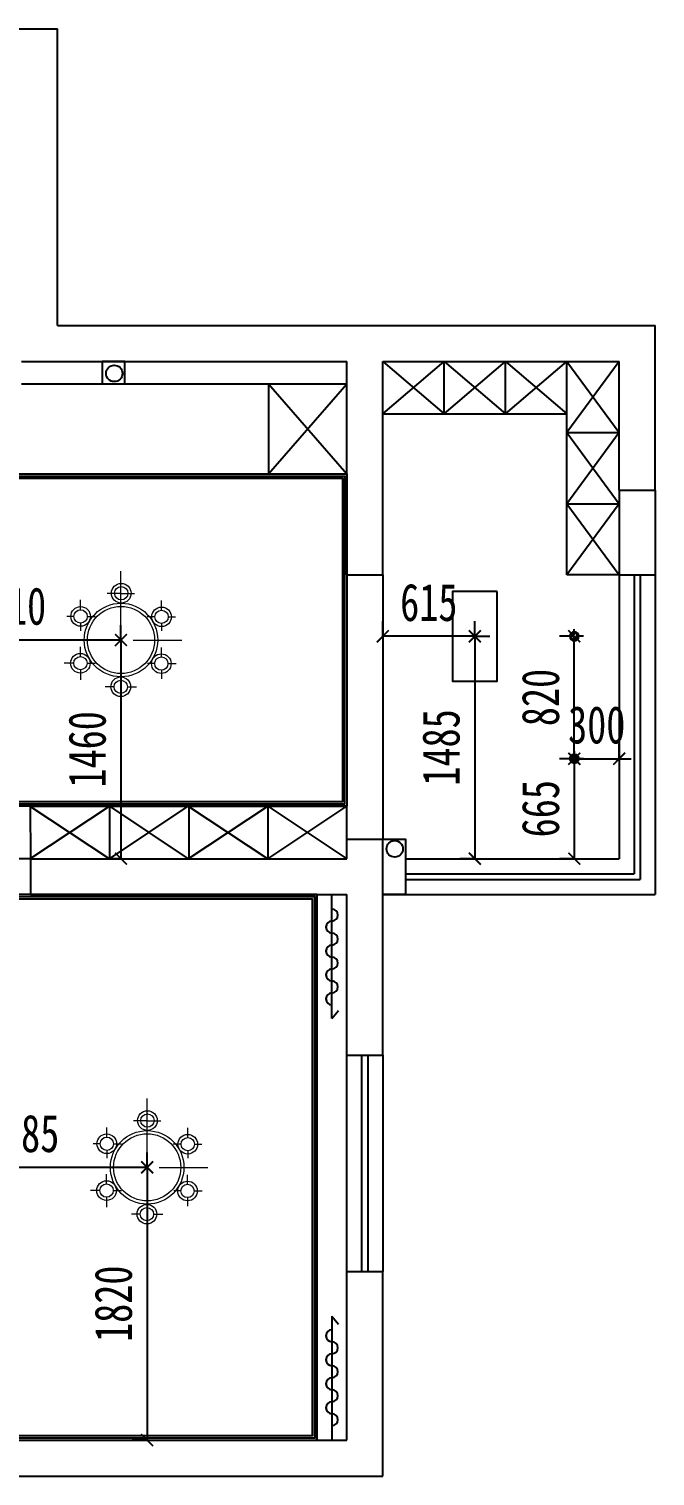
# Model space of a CAD drawing. Header units: millimetres. Extents: x -2231407 to 1513712, y -2704583 to 257.
# Drawn here: x 734435 to 738620, y -1351798 to -1342136 of the extents above; entities that cross this region are included whole.
import ezdxf

# ---------------------------------------------------------------- set-up
doc = ezdxf.new("R2010")
doc.units = ezdxf.units.MM
doc.layers.add('IBS-Refe', color=50, linetype='Continuous')
doc.layers.add('填充总', color=251, linetype='Continuous', lineweight=5)
doc.layers.add('家具外线总', color=9, linetype='Continuous', lineweight=18)
doc.styles.add('说明文字', font='', dxfattribs={"width": 0.75})
doc.styles.get('说明文字').set_extended_font_data('SimSun')
doc.dimstyles.new('1--100', dxfattribs={"dimscale": 100, "dimtxt": 2.5, "dimasz": 0.8, "dimexe": 1, "dimexo": 0.1, "dimgap": 1, "dimtad": 3, "dimdec": 4, "dimrnd": 5, "dimzin": 0, "dimdsep": 46, "dimtxsty": '说明文字', "dimblk": 'ARCHTICK', "dimcen": 0.13, "dimazin": 0, "dimtfac": 1, "dimtdec": 4, "dimtix": 1, "dimtmove": 2, "dimatfit": 3, "dimldrblk": '0定义箭头', "dimfxl": 5, "dimfxlon": 1, "dimtvp": 1, "dimtolj": 1, "dimtzin": 0, "dimarcsym": 0})

# ---------------------------------------------------------------- blocks, each defined once
blk = doc.blocks.new('A$C147C2E2F')
at = {"layer": '填充总'}
for p, q in [((459.8, 570.1), (459.8, 944.2)), ((459.8, 791), (365.9, 791)), ((459.8, 791), (552.9, 791)), ((184.5, 680.1), (184.5, 746.8)), ((736.6, 677.2), (736.6, 743.4)), ((139.3, 634.8), (90.4, 634.8)), ((229.8, 634.8), (284.2, 634.8)), ((691.4, 632), (638, 632)), ((781.9, 632), (831.8, 632)), ((184.5, 589.6), (184.5, 536.1)), ((736.6, 586.7), (736.6, 536.1)), ((372.7, 474), (0, 474)), ((182.9, 361.3), (182.9, 427.3)), ((542.7, 474), (873.7, 474)), ((735, 358.5), (735, 423.9)), ((137.6, 316.1), (73.4, 316.1)), ((228.1, 316.1), (284.2, 316.1)), ((459.8, 379.7), (459.8, 0)), ((689.7, 313.2), (641.4, 313.2)), ((780.2, 313.2), (835.2, 313.2)), ((182.9, 270.8), (182.9, 203)), ((735, 268), (735, 209.8)), ((412.8, 155.3), (352.3, 155.3)), ((503.4, 155.3), (566.5, 155.3))]:
    blk.add_line(p, q, dxfattribs=at)
for centre, radius in [((461.4, 792.8), 45.3), ((459.8, 474), 228.9), ((184.5, 634.8), 45.3), ((736.6, 632), 45.3), ((182.9, 316.1), 45.3), ((735, 313.2), 45.3), ((458.1, 155.3), 45.3)]:
    blk.add_circle(centre, radius, dxfattribs=at)
at = {"layer": '家具外线总'}
for centre, radius in [((461.4, 792.8), 66.9), ((184.5, 634.8), 66.9), ((459.8, 474), 250.6), ((736.6, 632), 66.9), ((182.9, 316.1), 66.9), ((735, 313.2), 66.9), ((458.1, 155.3), 66.9)]:
    blk.add_circle(centre, radius, dxfattribs=at)
blk = doc.blocks.new('_ArchTick')
at = {"color": 0, "linetype": 'ByBlock', "const_width": 0.15}
blk.add_lwpolyline([(-0.5, -0.5), (0.5, 0.5)], dxfattribs=at)
blk = doc.blocks.new('*D515')
at = {"color": 1, "lineweight": -2, "ltscale": 3}
for p, q in [((733540.3, -1349736.9), (733540.3, -1349636.9)), ((735225.3, -1349736.9), (735225.3, -1349636.9)), ((735225.3, -1349736.9), (733540.3, -1349736.9))]:
    blk.add_line(p, q, dxfattribs=at)
at = {"layer": 'Defpoints', "color": 0, "ltscale": 3}
for p in [(733540.3, -1349736.9), (733540.3, -1349736.9), (735225.3, -1349736.9)]:
    blk.add_point(p, dxfattribs=at)
at = {"color": 1, "lineweight": -2, "ltscale": 3, "xscale": 80, "yscale": 80, "zscale": 80, "rotation": 180}
blk.add_blockref('_ArchTick', (733540.3, -1349736.9), dxfattribs=at)
at = {"color": 1, "lineweight": -2, "ltscale": 3, "xscale": 80, "yscale": 80, "zscale": 80}
blk.add_blockref('_ArchTick', (735225.3, -1349736.9), dxfattribs=at)
at = {"color": 2, "ltscale": 3, "insert": (734382.8, -1349511.9), "char_height": 250, "attachment_point": 5, "style": '说明文字'}
blk.add_mtext('\\A1;1685', dxfattribs=at)
blk = doc.blocks.new('0定义箭头')
at = {"layer": 'IBS-Refe', "color": 3}
for p, q in [((-1.44, 1.15), (-1.09, 1.44)), ((-1.09, 1.44), (0, 0)), ((-0.37, 0), (-2.13, 0)), ((-1.44, 1.15), (-0.37, 0)), ((-1.44, -1.15), (-0.37, 0)), ((-1.09, -1.44), (0, 0)), ((-1.44, -1.15), (-1.09, -1.44))]:
    blk.add_line(p, q, dxfattribs=at)
for points in [[(-1.44, 1.15), (-1.09, 1.44), (-0.37, 0), (0, 0)], [(-1.44, -1.15), (-1.09, -1.44), (-0.37, 0), (0, 0)]]:
    blk.add_solid(points, dxfattribs=at)
blk = doc.blocks.new('*D516')
at = {"color": 1, "lineweight": -2, "ltscale": 3}
for p, q in [((735225.3, -1349736.9), (735125.3, -1349736.9)), ((735225.3, -1349736.9), (735225.3, -1351557.9)), ((735225.3, -1351557.9), (735125.3, -1351557.9))]:
    blk.add_line(p, q, dxfattribs=at)
at = {"layer": 'Defpoints', "color": 0, "ltscale": 3}
for p in [(735225.3, -1349736.9), (735225.3, -1351557.9), (735225.3, -1351557.9)]:
    blk.add_point(p, dxfattribs=at)
at = {"color": 1, "lineweight": -2, "ltscale": 3, "xscale": 80, "yscale": 80, "zscale": 80}
for p, rotation in [((735225.3, -1349736.9), 90), ((735225.3, -1351557.9), 270)]:
    blk.add_blockref('_ArchTick', p, dxfattribs=dict(at, rotation=rotation))
at = {"color": 2, "ltscale": 3, "insert": (735000.3, -1350647.4), "char_height": 250, "attachment_point": 5, "rotation": 90, "style": '说明文字'}
blk.add_mtext('\\A1;1820', dxfattribs=at)
blk = doc.blocks.new('*D517')
at = {"color": 1, "lineweight": -2, "ltscale": 3}
for p, q in [((733540.3, -1346215.9), (733540.3, -1346115.9)), ((735050.3, -1346215.9), (735050.3, -1346115.9)), ((735050.3, -1346215.9), (733540.3, -1346215.9))]:
    blk.add_line(p, q, dxfattribs=at)
at = {"layer": 'Defpoints', "color": 0, "ltscale": 3}
for p in [(733540.3, -1346215.9), (733540.3, -1346215.9), (735050.3, -1346215.9)]:
    blk.add_point(p, dxfattribs=at)
at = {"color": 1, "lineweight": -2, "ltscale": 3, "xscale": 80, "yscale": 80, "zscale": 80, "rotation": 180}
blk.add_blockref('_ArchTick', (733540.3, -1346215.9), dxfattribs=at)
at = {"color": 1, "lineweight": -2, "ltscale": 3, "xscale": 80, "yscale": 80, "zscale": 80}
blk.add_blockref('_ArchTick', (735050.3, -1346215.9), dxfattribs=at)
at = {"color": 2, "ltscale": 3, "insert": (734295.3, -1345990.9), "char_height": 250, "attachment_point": 5, "style": '说明文字'}
blk.add_mtext('\\A1;1510', dxfattribs=at)
blk = doc.blocks.new('*D518')
at = {"color": 1, "lineweight": -2, "ltscale": 3}
for p, q in [((735050.3, -1346215.9), (734950.3, -1346215.9)), ((735050.3, -1346215.9), (735050.3, -1347675.9)), ((735050.3, -1347675.9), (734950.3, -1347675.9))]:
    blk.add_line(p, q, dxfattribs=at)
at = {"layer": 'Defpoints', "color": 0, "ltscale": 3}
for p in [(735050.3, -1346215.9), (735050.3, -1347675.9), (735050.3, -1347675.9)]:
    blk.add_point(p, dxfattribs=at)
at = {"color": 1, "lineweight": -2, "ltscale": 3, "xscale": 80, "yscale": 80, "zscale": 80}
for p, rotation in [((735050.3, -1346215.9), 90), ((735050.3, -1347675.9), 270)]:
    blk.add_blockref('_ArchTick', p, dxfattribs=dict(at, rotation=rotation))
at = {"color": 2, "ltscale": 3, "insert": (734825.3, -1346945.9), "char_height": 250, "attachment_point": 5, "rotation": 90, "style": '说明文字'}
blk.add_mtext('\\A1;1460', dxfattribs=at)
blk = doc.blocks.new('吸顶灯')
at = {"color": 54}
for p, q in [((-2231433, 4041040), (-2231557, 4041040)), ((-2231407, 4041173), (-2231407, 4041066)), ((-2231245, 4041040), (-2231380, 4041040)), ((-2231407, 4041013), (-2231407, 4040914))]:
    blk.add_line(p, q, dxfattribs=at)
for radius in [82.1, 57.5]:
    blk.add_circle((-2231407, 4041040), radius, dxfattribs=at)
blk = doc.blocks.new('*D574')
at = {"color": 1, "lineweight": -2, "ltscale": 3}
for p, q in [((736800.3, -1346190.9), (736800.3, -1346090.9)), ((737415.3, -1346190.9), (737415.3, -1346090.9)), ((737415.3, -1346190.9), (736800.3, -1346190.9))]:
    blk.add_line(p, q, dxfattribs=at)
at = {"layer": 'Defpoints', "color": 0, "ltscale": 3}
for p in [(736800.3, -1346190.9), (736800.3, -1346190.9), (737415.3, -1346190.9)]:
    blk.add_point(p, dxfattribs=at)
at = {"color": 1, "lineweight": -2, "ltscale": 3, "xscale": 80, "yscale": 80, "zscale": 80, "rotation": 180}
blk.add_blockref('_ArchTick', (736800.3, -1346190.9), dxfattribs=at)
at = {"color": 1, "lineweight": -2, "ltscale": 3, "xscale": 80, "yscale": 80, "zscale": 80}
blk.add_blockref('_ArchTick', (737415.3, -1346190.9), dxfattribs=at)
at = {"color": 2, "ltscale": 3, "insert": (737107.8, -1345965.9), "char_height": 250, "attachment_point": 5, "style": '说明文字'}
blk.add_mtext('\\A1;615', dxfattribs=at)
blk = doc.blocks.new('*D575')
at = {"color": 1, "lineweight": -2, "ltscale": 3}
for p, q in [((737415.3, -1346190.9), (737515.3, -1346190.9)), ((737415.3, -1346190.9), (737415.3, -1347675.9)), ((737415.3, -1347675.9), (737315.3, -1347675.9))]:
    blk.add_line(p, q, dxfattribs=at)
at = {"layer": 'Defpoints', "color": 0, "ltscale": 3}
for p in [(737415.3, -1346190.9), (737415.3, -1347675.9), (737415.3, -1347675.9)]:
    blk.add_point(p, dxfattribs=at)
at = {"color": 1, "lineweight": -2, "ltscale": 3, "xscale": 80, "yscale": 80, "zscale": 80}
for p, rotation in [((737415.3, -1346190.9), 90), ((737415.3, -1347675.9), 270)]:
    blk.add_blockref('_ArchTick', p, dxfattribs=dict(at, rotation=rotation))
at = {"color": 2, "ltscale": 3, "insert": (737190.3, -1346933.4), "char_height": 250, "attachment_point": 5, "rotation": 90, "style": '说明文字'}
blk.add_mtext('\\A1;1485', dxfattribs=at)
blk = doc.blocks.new('*D576')
at = {"color": 1, "lineweight": -2, "ltscale": 3}
for p, q in [((738080.3, -1346190.9), (737980.3, -1346190.9)), ((738080.3, -1347008.7), (738080.3, -1346190.9)), ((738080.3, -1347008.7), (737980.3, -1347008.7))]:
    blk.add_line(p, q, dxfattribs=at)
at = {"layer": 'Defpoints', "color": 0, "ltscale": 3}
for p in [(738080.3, -1346190.9), (738080.3, -1346190.9), (738080.3, -1347008.7)]:
    blk.add_point(p, dxfattribs=at)
at = {"color": 1, "lineweight": -2, "ltscale": 3, "xscale": 80, "yscale": 80, "zscale": 80}
for p, rotation in [((738080.3, -1346190.9), 90), ((738080.3, -1347008.7), 270)]:
    blk.add_blockref('_ArchTick', p, dxfattribs=dict(at, rotation=rotation))
at = {"color": 2, "ltscale": 3, "insert": (737855.3, -1346599.8), "char_height": 250, "attachment_point": 5, "rotation": 90, "style": '说明文字'}
blk.add_mtext('\\A1;820', dxfattribs=at)
blk = doc.blocks.new('*D577')
at = {"color": 1, "lineweight": -2, "ltscale": 3}
for p, q in [((738080.3, -1347008.7), (737980.3, -1347008.7)), ((738080.3, -1347008.7), (738080.3, -1347675.9)), ((738080.3, -1347675.9), (737980.3, -1347675.9))]:
    blk.add_line(p, q, dxfattribs=at)
at = {"layer": 'Defpoints', "color": 0, "ltscale": 3}
for p in [(738080.3, -1347008.7), (738080.3, -1347675.9), (738080.3, -1347675.9)]:
    blk.add_point(p, dxfattribs=at)
at = {"color": 1, "lineweight": -2, "ltscale": 3, "xscale": 80, "yscale": 80, "zscale": 80}
for p, rotation in [((738080.3, -1347008.7), 90), ((738080.3, -1347675.9), 270)]:
    blk.add_blockref('_ArchTick', p, dxfattribs=dict(at, rotation=rotation))
at = {"color": 2, "ltscale": 3, "insert": (737855.3, -1347342.3), "char_height": 250, "attachment_point": 5, "rotation": 90, "style": '说明文字'}
blk.add_mtext('\\A1;665', dxfattribs=at)
blk = doc.blocks.new('*D578')
at = {"color": 1, "lineweight": -2, "ltscale": 3}
for p, q in [((738080.3, -1347008.7), (738080.3, -1346908.7)), ((738380.3, -1347008.7), (738380.3, -1346908.7)), ((738080.3, -1347008.7), (738000.3, -1347008.7)), ((738080.3, -1347008.7), (738380.3, -1347008.7)), ((738380.3, -1347008.7), (738460.3, -1347008.7))]:
    blk.add_line(p, q, dxfattribs=at)
at = {"layer": 'Defpoints', "color": 0, "ltscale": 3}
for p in [(738080.3, -1347008.7), (738380.3, -1347008.7), (738380.3, -1347008.7)]:
    blk.add_point(p, dxfattribs=at)
at = {"color": 1, "lineweight": -2, "ltscale": 3, "xscale": 80, "yscale": 80, "zscale": 80}
blk.add_blockref('_ArchTick', (738080.3, -1347008.7), dxfattribs=at)
at = {"color": 1, "lineweight": -2, "ltscale": 3, "xscale": 80, "yscale": 80, "zscale": 80, "rotation": 180}
blk.add_blockref('_ArchTick', (738380.3, -1347008.7), dxfattribs=at)
at = {"color": 2, "ltscale": 3, "insert": (738230.3, -1346783.7), "char_height": 250, "attachment_point": 5, "style": '说明文字'}
blk.add_mtext('\\A1;300', dxfattribs=at)

msp = doc.modelspace()

# ---------------------------------------------------------------- linework, layer by layer
at = {"ltscale": 3}
for p, q in [((728535.32054, -1342135.94222), (734625.32054, -1342135.94222)), ((734625.32054, -1344115.94222), (734625.32054, -1342135.94222)), ((734625.32054, -1344115.94222), (738620.32054, -1344115.94222)), ((738620.32054, -1345215.94222), (738620.32054, -1344115.94222)), ((734385.32054, -1344355.94222), (736560.32054, -1344355.94222)), ((736560.32054, -1345780.94222), (736560.32054, -1344355.94222)), ((736800.32054, -1345780.94222), (736800.32054, -1344355.94222)), ((736800.32054, -1344355.94222), (738380.32054, -1344355.94222)), ((738380.32054, -1345215.94222), (738380.32054, -1344355.94222)), ((738380.32054, -1345215.94222), (738620.32054, -1345215.94222)), ((736560.32054, -1345780.94222), (736800.32054, -1345780.94222)), ((736560.32054, -1347545.94222), (736800.32054, -1347545.94222)), ((736560.32054, -1347675.94222), (736560.32054, -1347545.94222)), ((736800.32054, -1348987.94222), (736800.32054, -1347545.94222)), ((734445.32054, -1347675.94222), (736560.32054, -1347675.94222)), ((734445.32054, -1347675.94222), (734445.32054, -1347915.94222)), ((734445.32054, -1347915.94222), (736560.32054, -1347915.94222)), ((736560.32054, -1348987.94222), (736560.32054, -1347915.94222)), ((736560.32054, -1348987.94222), (736800.32054, -1348987.94222)), ((736560.32054, -1350432.94222), (736800.32054, -1350432.94222)), ((736560.32054, -1351557.94222), (736560.32054, -1350432.94222)), ((736800.32054, -1351797.94222), (736800.32054, -1350432.94222)), ((733540.32054, -1351557.94222), (736560.32054, -1351557.94222)), ((733300.32054, -1351797.94222), (736800.32054, -1351797.94222))]:
    msp.add_line(p, q, dxfattribs=at)
at = {"color": 8}
for p, q in [((737210.32054, -1344705.94222), (737210.32054, -1344355.94222)), ((737620.32054, -1344705.94222), (737620.32054, -1344355.94222)), ((736035.32054, -1345105.94222), (736560.32054, -1344505.94222)), ((736035.32054, -1344505.94222), (736560.32054, -1345105.94222)), ((738030.32054, -1344830.94222), (738380.32054, -1344830.94222)), ((738030.32054, -1345305.94222), (738380.32054, -1345305.94222)), ((736800.32054, -1345780.94222), (736800.32054, -1347545.94222)), ((738380.32054, -1345780.94222), (738380.32054, -1347675.94222)), ((738620.32054, -1345780.94222), (738620.32054, -1347915.94222)), ((734974.07054, -1347325.94222), (734974.07054, -1347675.94222)), ((735502.82054, -1347325.94222), (735502.82054, -1347675.94222)), ((736031.57054, -1347325.94222), (736031.57054, -1347675.94222)), ((736952.22701, -1347675.94222), (738380.32054, -1347675.94222)), ((736460.32054, -1348743.11442), (736460.32054, -1347915.94222)), ((736800.32054, -1347915.94222), (738620.32054, -1347915.94222)), ((736460.32054, -1348743.11442), (736503.48363, -1348690.09097)), ((736560.32054, -1350432.94222), (736560.32054, -1348987.94222)), ((736800.32054, -1348987.94222), (736800.32054, -1350432.94222)), ((736460.32054, -1350730.77001), (736460.32054, -1351557.94222)), ((736460.32054, -1350730.77001), (736503.48363, -1350783.79346))]:
    msp.add_line(p, q, dxfattribs=at)
at = {"color": 4}
for p, q in [((738030.32054, -1345780.94222), (738030.32054, -1344355.94222)), ((736035.32054, -1344505.94222), (736035.32054, -1345105.94222)), ((736800.32054, -1344705.94222), (738030.32054, -1344705.94222)), ((736035.32054, -1345105.94222), (736560.32054, -1345105.94222)), ((738380.32054, -1345780.94222), (738030.32054, -1345780.94222)), ((738480.32054, -1345780.94222), (738480.32054, -1347775.94222)), ((738520.32054, -1345780.94222), (738520.32054, -1347815.94222)), ((734442.40387, -1347325.94222), (736560.32054, -1347325.94222)), ((734442.40387, -1347325.94222), (734445.32054, -1347675.94222)), ((736560.32054, -1347545.94222), (736560.32054, -1347325.94222)), ((736952.22701, -1347775.94222), (738480.32054, -1347775.94222)), ((736952.22701, -1347815.94222), (738520.32054, -1347815.94222)), ((736360.32054, -1347915.94222), (736360.32054, -1351557.94222)), ((736660.32054, -1350432.94222), (736660.32054, -1348987.94222)), ((736700.32054, -1348987.94222), (736700.32054, -1350432.94222))]:
    msp.add_line(p, q, dxfattribs=at)
at = {"color": 1, "ltscale": 3}
for p, q in [((734385.32054, -1344505.94222), (736560.32054, -1344505.94222)), ((738380.32054, -1345215.94222), (738380.32054, -1345780.94222)), ((738620.32054, -1345215.94222), (738620.32054, -1345780.94222)), ((738380.32054, -1345780.94222), (738620.32054, -1345780.94222)), ((734445.32054, -1347675.94222), (733540.32054, -1347675.94222)), ((734445.32054, -1347915.94222), (733540.32054, -1347915.94222))]:
    msp.add_line(p, q, dxfattribs=at)
for points in [[(734925.32054, -1344505.94222), (735075.32054, -1344505.94222), (735075.32054, -1344355.94222), (734925.32054, -1344355.94222)], [(736800.32054, -1347545.94222), (736952.22701, -1347545.94222), (736952.22701, -1347915.94222), (736800.32054, -1347915.94222)]]:
    msp.add_lwpolyline(points, close=True, dxfattribs=at)
at = {"color": 8}
for points in [[(736800.32054, -1344705.94222), (737210.32054, -1344355.94222), (737620.32054, -1344705.94222), (738030.32054, -1344355.94222)], [(736800.32054, -1344355.94222), (737210.32054, -1344705.94222), (737620.32054, -1344355.94222), (738030.32054, -1344705.94222)], [(738030.32054, -1344355.94222), (738380.32054, -1344830.94222), (738030.32054, -1345305.94222), (738380.32054, -1345780.94222)], [(738380.32054, -1344355.94222), (738030.32054, -1344830.94222), (738380.32054, -1345305.94222), (738030.32054, -1345780.94222)], [(734440.32054, -1347325.94222), (734974.07054, -1347675.94222), (735500.32054, -1347325.94222), (736031.57054, -1347675.94222), (736560.32054, -1347325.94222)], [(734440.32054, -1347675.94222), (734974.07054, -1347325.94222), (735500.32054, -1347675.94222), (736031.57054, -1347325.94222), (736560.32054, -1347675.94222)]]:
    msp.add_lwpolyline(points, dxfattribs=at)
at = {"color": 4}
for points in [[(733540.32054, -1345105.94222), (736560.32054, -1345105.94222), (736560.32054, -1347325.94222), (733540.32054, -1347325.94222)], [(733570.32054, -1345135.94222), (736530.32054, -1345135.94222), (736530.32054, -1347295.94222), (733570.32054, -1347295.94222)], [(737565.32054, -1345890.94222), (737265.32054, -1345890.94222), (737265.32054, -1346490.94222), (737565.32054, -1346490.94222)], [(734090.32054, -1351557.94222), (736360.32054, -1351557.94222), (736360.32054, -1347915.94222), (734090.32054, -1347915.94222)], [(734120.32054, -1351527.94222), (736330.32054, -1351527.94222), (736330.32054, -1347945.94222), (734120.32054, -1347945.94222)]]:
    msp.add_lwpolyline(points, close=True, dxfattribs=at)
at = {"color": 8}
for points in [[(733555.32054, -1345120.94222), (736545.32054, -1345120.94222), (736545.32054, -1347310.94222), (733555.32054, -1347310.94222)], [(734105.32054, -1351542.94222), (736345.32054, -1351542.94222), (736345.32054, -1347930.94222), (734105.32054, -1347930.94222)]]:
    msp.add_lwpolyline(points, close=True, dxfattribs=at)
at = {"color": 1, "ltscale": 3}
for centre in [(735005.32054, -1344435.94222), (736880.32054, -1347610.60239)]:
    msp.add_circle(centre, 55, dxfattribs=at)
at = {"color": 8}
for centre, start, end in [((736460.32054, -1348052.39636), 270, 90), ((736460.32054, -1348132.39636), 90, 270), ((736460.32054, -1348212.39636), 270, 90), ((736460.32054, -1348292.39636), 90, 270), ((736460.32054, -1348452.39636), 90, 270), ((736460.32054, -1348372.39636), 270, 90), ((736460.32054, -1348532.39636), 270, 90), ((736460.32054, -1348612.39636), 90, 270), ((736460.32054, -1350861.48807), 90, 270), ((736460.32054, -1350941.48807), 270, 90), ((736460.32054, -1351021.48807), 90, 270), ((736460.32054, -1351101.48807), 270, 90), ((736460.32054, -1351181.48807), 90, 270), ((736460.32054, -1351261.48807), 270, 90), ((736460.32054, -1351341.48807), 90, 270), ((736460.32054, -1351421.48807), 270, 90)]:
    msp.add_arc(centre, 40, start, end, dxfattribs=at)

# ---------------------------------------------------------------- block references
at = {"xscale": -0.375, "yscale": 0.375, "zscale": 0.375, "rotation": 180}
msp.add_blockref('吸顶灯', (1574857.87074, 169198.9153), dxfattribs=at)
at = {"xscale": 0.375, "yscale": 0.375, "zscale": 0.375}
msp.add_blockref('吸顶灯', (1574857.87074, -2862398.54834), dxfattribs=at)
at = {"layer": '家具外线总', "xscale": 0.9800000000162981, "yscale": 0.9800000000162981, "zscale": 0.9799999999999999}
for p in [(734599.75921, -1346680.4759), (734774.75921, -1350201.4759)]:
    msp.add_blockref('A$C147C2E2F', p, dxfattribs=at)

# ---------------------------------------------------------------- dimensions: what is measured, and where the dimension line sits
at = {"color": 3, "ltscale": 3}
for base, p1, p2, picture, middle in [((736800.32054, -1346190.94222), (737415.32054, -1346190.94222), (736800.32054, -1346190.94222), '*D574', (737107.82054, -1345965.94222)), ((738380.32054, -1347008.69082), (738080.32054, -1347008.69082), (738380.32054, -1347008.69082), '*D578', (738230.32054, -1346783.69082))]:
    dim = msp.add_linear_dim(base=base, p1=p1, p2=p2, dimstyle='1--100', override={"dimarcsym": 1}, dxfattribs=at)
    dim.commit()
    dim.dimension.update_dxf_attribs({"geometry": picture, "text_midpoint": middle})
at = {"color": 1, "ltscale": 3}
for base, p1, p2, picture, middle in [((733540.32054, -1346215.94222), (735050.32054, -1346215.94222), (733540.32054, -1346215.94222), '*D517', (734295.32054, -1345990.94222)), ((733540.32054, -1349736.94222), (735225.32054, -1349736.94222), (733540.32054, -1349736.94222), '*D515', (734382.82054, -1349511.94222))]:
    dim = msp.add_linear_dim(base=base, p1=p1, p2=p2, dimstyle='1--100', override={"dimarcsym": 1}, dxfattribs=at)
    dim.commit()
    dim.dimension.update_dxf_attribs({"geometry": picture, "text_midpoint": middle})
for base, p1, p2, picture, middle in [((735050.32054, -1347675.94222), (735050.32054, -1346215.94222), (735050.32054, -1347675.94222), '*D518', (734825.32054, -1346945.94222)), ((735225.32054, -1351557.94222), (735225.32054, -1349736.94222), (735225.32054, -1351557.94222), '*D516', (735000.32054, -1350647.44222))]:
    dim = msp.add_linear_dim(base=base, p1=p1, p2=p2, angle=90, dimstyle='1--100', override={"dimarcsym": 1}, dxfattribs=at)
    dim.commit()
    dim.dimension.update_dxf_attribs({"geometry": picture, "text_midpoint": middle})
at = {"color": 3, "ltscale": 3}
for base, p1, p2, picture, middle in [((737415.32054, -1347675.94222), (737415.32054, -1346190.94222), (737415.32054, -1347675.94222), '*D575', (737190.32054, -1346933.44222)), ((738080.32054, -1346190.94222), (738080.32054, -1347008.69082), (738080.32054, -1346190.94222), '*D576', (737855.32054, -1346599.81652)), ((738080.32054, -1347675.94222), (738080.32054, -1347008.69082), (738080.32054, -1347675.94222), '*D577', (737855.32054, -1347342.31652))]:
    dim = msp.add_linear_dim(base=base, p1=p1, p2=p2, angle=90, dimstyle='1--100', override={"dimarcsym": 1}, dxfattribs=at)
    dim.commit()
    dim.dimension.update_dxf_attribs({"geometry": picture, "text_midpoint": middle})

doc.saveas('drawing.dxf')
